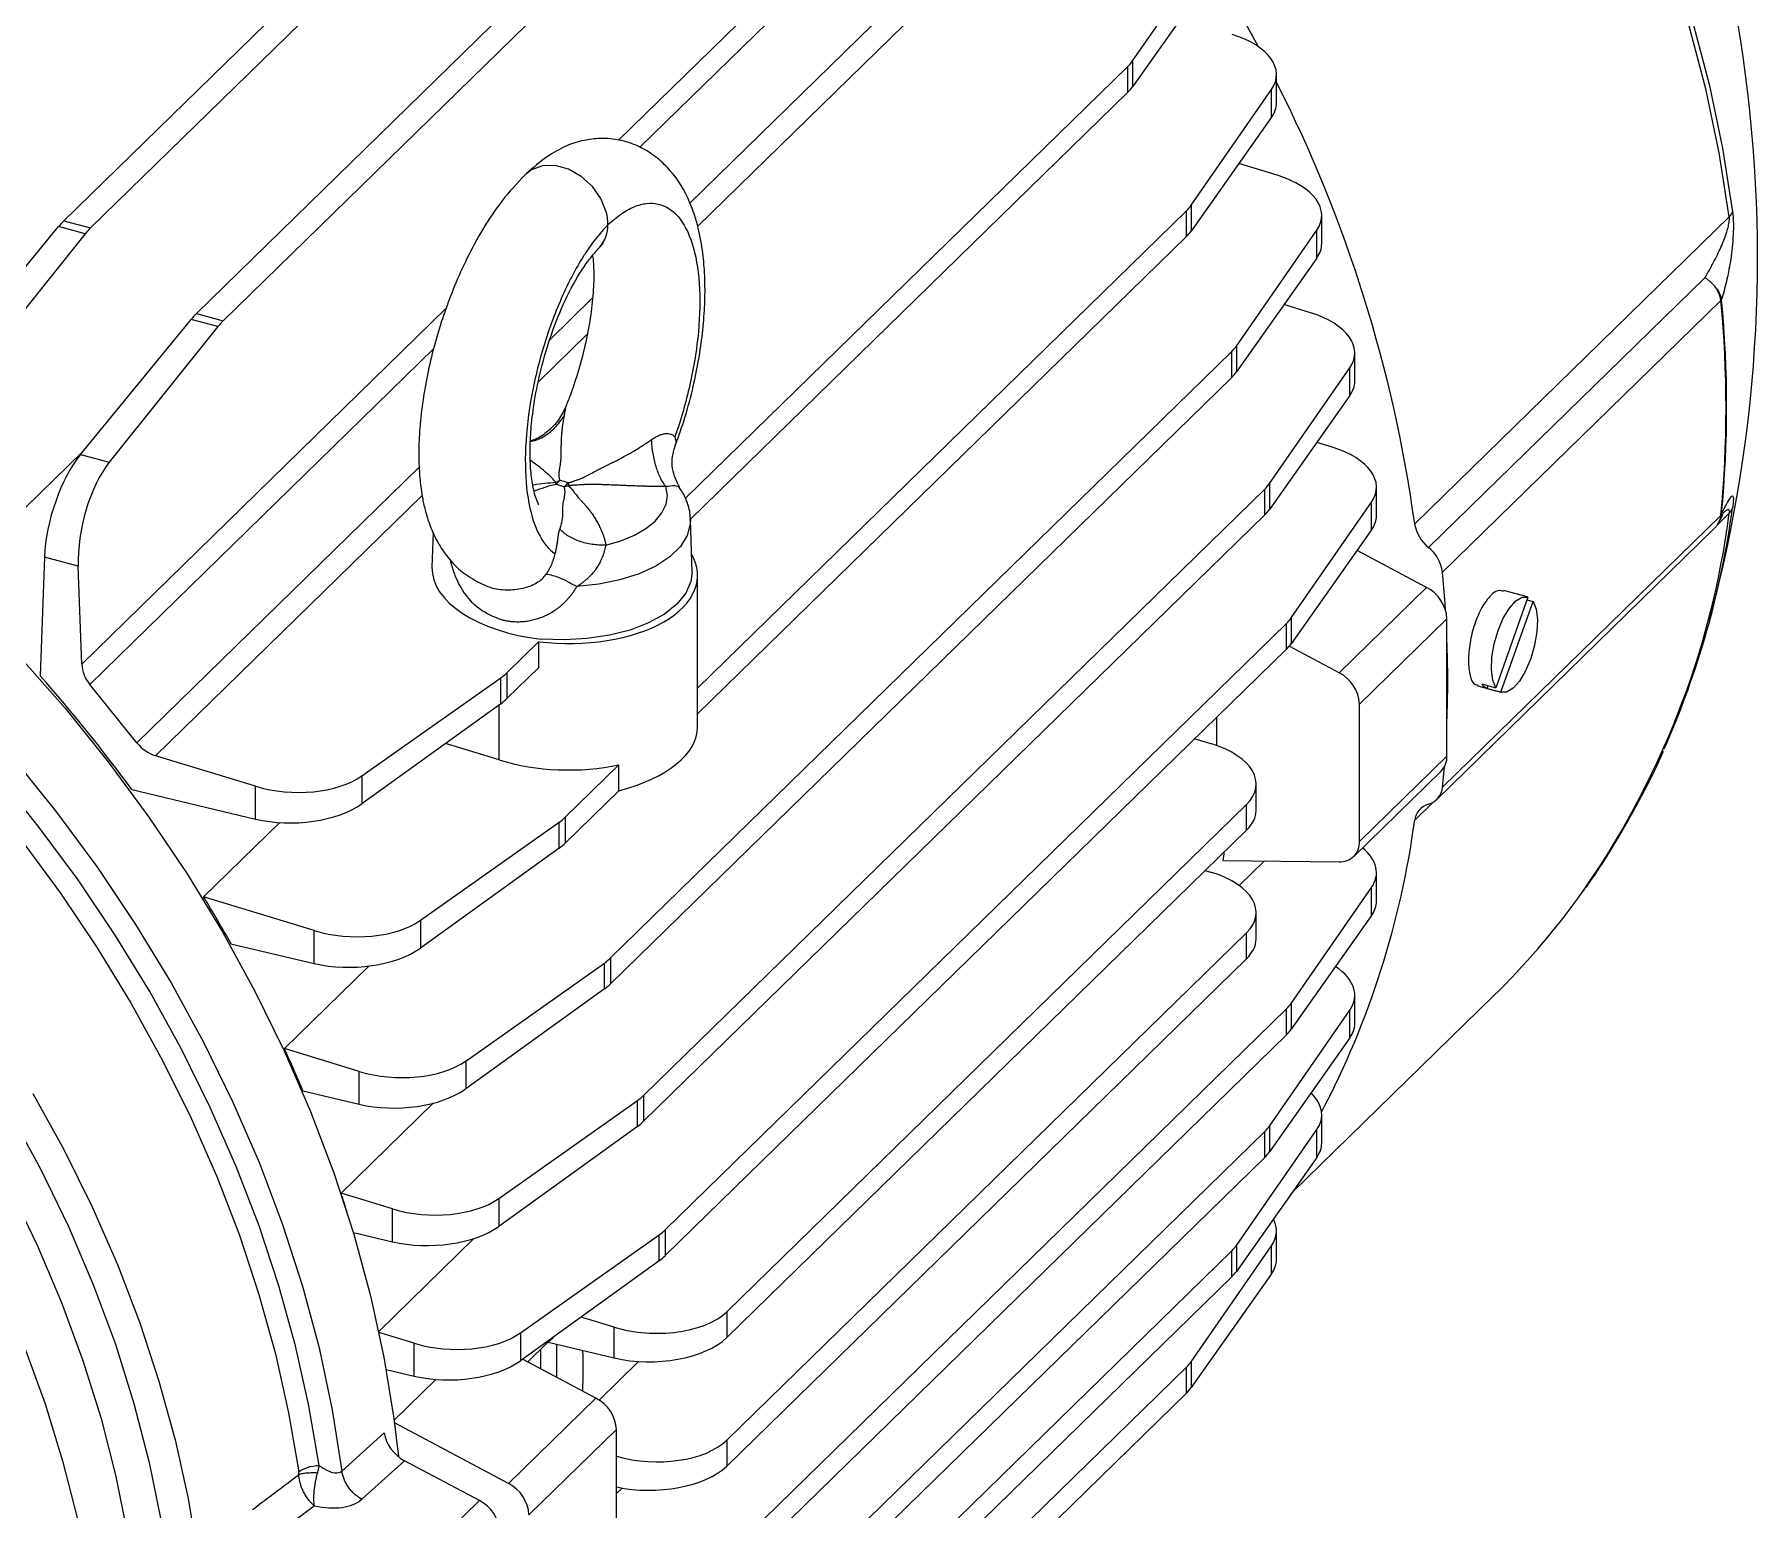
# Model space of a CAD drawing. Header units: millimetres. Extents: x 15 to 1184, y 5 to 836.
# Drawn here: x 862.7 to 945.4, y 198.3 to 269.1 of the extents above; entities that cross this region are included whole.
import ezdxf

# ---------------------------------------------------------------- set-up
doc = ezdxf.new("R2010")
doc.units = ezdxf.units.MM

msp = doc.modelspace()

# ---------------------------------------------------------------- linework, layer by layer
at = {"color": 7, "linetype": 'Continuous', "lineweight": 25}
for p, q in [((864.068, 260.183), (893.908, 289.309)), ((865.349, 259.835), (895.189, 288.961)), ((870.435, 255.729), (900.276, 284.855)), ((871.716, 255.381), (901.557, 284.506)), ((890.717, 264.055), (909.029, 281.928)), ((909.416, 280.958), (891.743, 263.708)), ((894.14, 261.033), (911.678, 278.151)), ((912.57, 277.533), (894.513, 259.908)), ((915.411, 267.858), (919.273, 273.425)), ((919.273, 272.086), (915.411, 266.614)), ((893.918, 246.836), (915.186, 267.594)), ((915.186, 266.352), (915.186, 267.594)), ((915.411, 267.858), (915.411, 266.614)), ((922.32, 265.836), (922.32, 267.2)), ((894.157, 245.827), (915.186, 266.352)), ((918.221, 260.923), (922.084, 266.489)), ((922.084, 265.15), (922.084, 266.489)), ((922.084, 265.15), (918.221, 259.679)), ((922.36, 262.366), (920.516, 262.93)), ((918.221, 260.923), (918.221, 259.679)), ((864.068, 260.183), (865.349, 259.835)), ((894.51, 237.736), (917.996, 260.659)), ((917.996, 259.417), (917.996, 260.659)), ((924.494, 259.074), (924.494, 260.438)), ((928.96, 245.62), (944.075, 260.373)), ((858.493, 253.413), (863.807, 259.897)), ((865.09, 259.548), (859.875, 253.038)), ((865.09, 259.548), (863.807, 259.897)), ((894.51, 236.494), (917.996, 259.417)), ((920.395, 254.16), (924.257, 259.727)), ((924.257, 258.388), (924.257, 259.727)), ((924.257, 258.388), (920.395, 252.916)), ((929.627, 244.486), (942.908, 257.449)), ((864.926, 238.882), (882.423, 255.96)), ((887.414, 254.468), (889.467, 256.471)), ((923.95, 255.762), (922.678, 256.151)), ((943.669, 256.349), (930.299, 243.301)), ((864.861, 248.959), (870.174, 255.442)), ((871.458, 255.094), (866.243, 248.583)), ((871.458, 255.094), (870.174, 255.442)), ((870.435, 255.729), (871.716, 255.381)), ((889.203, 254.725), (886.867, 252.445)), ((920.395, 254.16), (920.395, 252.916)), ((881.835, 254.038), (865.314, 237.912)), ((890.328, 224.771), (920.169, 253.896)), ((920.169, 252.655), (920.169, 253.896)), ((926.083, 252.47), (926.083, 253.834)), ((890.328, 223.529), (920.169, 252.655)), ((921.984, 247.557), (925.846, 253.123)), ((925.846, 251.784), (925.846, 253.123)), ((925.846, 251.784), (921.984, 246.313)), ((924.992, 249.308), (924.257, 249.532)), ((858.575, 242.848), (864.96, 249.08)), ((864.861, 248.959), (866.243, 248.583)), ((867.576, 235.105), (881.139, 248.343)), ((921.984, 247.557), (921.984, 246.313)), ((881.275, 246.988), (868.468, 234.487)), ((891.918, 218.167), (921.759, 247.293)), ((921.759, 246.051), (921.759, 247.293)), ((927.125, 246.015), (927.125, 247.38)), ((891.918, 216.925), (921.759, 246.051)), ((923.026, 241.102), (926.888, 246.668)), ((926.888, 245.33), (926.888, 246.668)), ((930.299, 232.98), (943.669, 246.028)), ((944.075, 246.141), (943.517, 245.595)), ((881.801, 245.212), (881.75, 243.541)), ((894.242, 243.314), (894.165, 245.814)), ((926.888, 245.33), (923.026, 239.858)), ((930.026, 232.385), (943.353, 245.392)), ((929.529, 242.57), (926.192, 244.344)), ((863.132, 244.028), (862.924, 238.323)), ((864.758, 243.586), (863.132, 244.028)), ((864.926, 238.882), (864.758, 243.586)), ((894.51, 235.863), (894.51, 243.146)), ((925.328, 238.471), (929.529, 242.57)), ((934.403, 242.105), (932.855, 237.752)), ((933.103, 237.539), (934.651, 241.892)), ((934.376, 242.114), (933.231, 242.425)), ((934.356, 241.972), (934.651, 241.892)), ((923.026, 241.102), (923.026, 239.858)), ((930.512, 241.061), (926.312, 236.962)), ((930.512, 234.463), (930.512, 241.061)), ((892.96, 211.712), (922.801, 240.838)), ((922.801, 239.596), (922.801, 240.838)), ((885.345, 238.468), (886.876, 239.963)), ((886.876, 238.721), (886.876, 239.963)), ((892.96, 210.471), (922.801, 239.596)), ((925.328, 238.471), (922.937, 239.742)), ((885.345, 237.227), (886.876, 238.721)), ((885.345, 238.468), (885.345, 237.227)), ((867.576, 235.105), (865.314, 237.912)), ((878.384, 233.516), (885.051, 238.225)), ((885.051, 236.981), (885.051, 238.225)), ((931.985, 237.841), (933.13, 237.53)), ((932.192, 237.932), (932.855, 237.752)), ((932.44, 237.719), (932.487, 237.852)), ((932.44, 237.719), (933.103, 237.539)), ((885.051, 236.981), (878.384, 232.177)), ((884.977, 234.281), (884.977, 236.928)), ((926.312, 230.363), (926.312, 236.962)), ((919.457, 234.97), (919.457, 236.333)), ((918.398, 235.299), (919.21, 235.051)), ((873.274, 233.018), (868.468, 234.487)), ((884.977, 234.281), (882.398, 235.069)), ((926.312, 230.363), (930.512, 234.463)), ((878.384, 233.516), (878.384, 232.177)), ((888.155, 231.533), (890.731, 234.047)), ((890.731, 232.805), (890.731, 234.047)), ((926.033, 229.65), (930.233, 233.75)), ((930.299, 232.98), (930.386, 233.95)), ((867.33, 232.856), (873.274, 231.442)), ((873.274, 231.442), (873.274, 233.018)), ((888.155, 230.291), (890.731, 232.805)), ((921.343, 231.854), (921.343, 233.123)), ((895.912, 207.778), (920.88, 232.148)), ((920.88, 230.907), (920.88, 232.148)), ((929.839, 232.245), (928.96, 231.388)), ((870.779, 227.704), (874.435, 231.273)), ((881.195, 226.58), (887.861, 231.29)), ((887.861, 230.046), (887.861, 231.29)), ((888.155, 231.533), (888.155, 230.291)), ((895.912, 206.537), (920.88, 230.907)), ((887.861, 230.046), (881.195, 225.242)), ((919.747, 229.456), (925.328, 229.388)), ((920.532, 228.25), (921.743, 229.432)), ((918.901, 228.974), (919.21, 228.88)), ((927.125, 227.501), (927.125, 228.865)), ((876.085, 226.083), (870.779, 227.704)), ((923.026, 222.587), (926.888, 228.154)), ((926.888, 226.815), (926.888, 228.154)), ((921.343, 225.683), (921.343, 226.952)), ((876.085, 224.507), (876.085, 226.083)), ((881.195, 226.58), (881.195, 225.242)), ((926.888, 226.815), (923.026, 221.343)), ((872.094, 225.456), (876.085, 224.507)), ((895.912, 201.607), (920.88, 225.977)), ((920.88, 224.735), (920.88, 225.977)), ((874.659, 220.42), (878.718, 224.382)), ((883.368, 219.818), (890.034, 224.528)), ((890.034, 223.284), (890.034, 224.528)), ((890.328, 224.771), (890.328, 223.529)), ((895.912, 200.365), (920.88, 224.735)), ((890.034, 223.284), (883.368, 218.479)), ((923.054, 213.483), (932.75, 222.947)), ((926.083, 221.612), (926.083, 222.976)), ((892.96, 193.198), (922.801, 222.323)), ((921.984, 216.699), (925.846, 222.265)), ((922.801, 221.081), (922.801, 222.323)), ((923.026, 222.587), (923.026, 221.343)), ((925.846, 220.926), (925.846, 222.265)), ((892.96, 191.956), (922.801, 221.081)), ((878.258, 219.32), (874.659, 220.42)), ((925.846, 220.926), (921.984, 215.455)), ((883.368, 219.818), (883.368, 218.479)), ((878.258, 217.744), (878.258, 219.32)), ((875.55, 218.389), (878.258, 217.744)), ((877.383, 213.47), (881.813, 217.794)), ((884.958, 213.215), (891.624, 217.924)), ((891.624, 216.68), (891.624, 217.924)), ((891.918, 218.167), (891.918, 216.925)), ((924.494, 215.873), (924.494, 217.237)), ((891.624, 216.68), (884.958, 211.876)), ((891.918, 187.309), (921.759, 216.435)), ((920.395, 210.959), (924.257, 216.526)), ((921.759, 215.193), (921.759, 216.435)), ((921.984, 216.699), (921.984, 215.455)), ((924.257, 215.187), (924.257, 216.526)), ((891.918, 186.067), (921.759, 215.193)), ((924.257, 215.187), (920.395, 209.715)), ((879.847, 212.717), (877.383, 213.47)), ((884.958, 213.215), (884.958, 211.876)), ((879.847, 211.141), (879.847, 212.717)), ((877.972, 211.587), (879.847, 211.141)), ((879.19, 206.835), (883.758, 211.294)), ((886, 206.76), (892.666, 211.469)), ((892.666, 210.225), (892.666, 211.469)), ((892.96, 211.712), (892.96, 210.471)), ((922.32, 210.292), (922.32, 211.656)), ((890.328, 181.57), (920.169, 210.695)), ((918.221, 205.378), (922.084, 210.945)), ((920.169, 209.453), (920.169, 210.695)), ((920.395, 210.959), (920.395, 209.715)), ((922.084, 209.606), (922.084, 210.945)), ((892.666, 210.225), (886, 205.421)), ((890.328, 180.328), (920.169, 209.453)), ((922.084, 209.606), (918.221, 204.134)), ((895.912, 207.778), (895.912, 206.537)), ((890.508, 207.038), (888.917, 207.524)), ((890.508, 205.556), (890.508, 207.038)), ((880.889, 206.262), (879.202, 206.778)), ((880.889, 204.686), (880.889, 206.262)), ((886, 206.76), (886, 205.421)), ((886.352, 205.365), (887.253, 206.244)), ((887.387, 206.421), (887.249, 206.247)), ((887.328, 206.313), (890.508, 205.556)), ((887.733, 206.217), (887.733, 204.631)), ((889.626, 203.624), (886.104, 205.496)), ((886.983, 205.029), (886.983, 205.981)), ((889.775, 203.536), (891.671, 205.387)), ((918.221, 205.378), (918.221, 204.134)), ((879.548, 205.005), (880.889, 204.686)), ((881.928, 204.525), (879.929, 202.573)), ((888.155, 175.989), (917.996, 205.114)), ((917.996, 203.872), (917.996, 205.114)), ((888.155, 174.747), (917.996, 203.872)), ((885.426, 199.525), (889.626, 203.624)), ((885.426, 199.525), (879.947, 202.437)), ((890.609, 202.115), (886.409, 198.016)), ((890.609, 195.517), (890.609, 202.115)), ((877.424, 200.124), (879.46, 201.961)), ((895.912, 201.607), (895.912, 200.365)), ((880.433, 200.622), (878.377, 198.768)), ((884.027, 198.711), (880.433, 200.622)), ((879.36, 194.156), (884.027, 198.711)), ((890.609, 199.045), (890.88, 199.308)), ((876.103, 198.455), (874.103, 196.95))]:
    msp.add_line(p, q, dxfattribs=at)
at = {"color": 7, "linetype": 'Continuous', "lineweight": 25, "flags": 128}
for points in [[(919.362, 272.227), (920.645, 270.013), (921.441, 268.547)], [(944.075, 260.373), (943.592, 263.435), (942.945, 266.511), (942.136, 269.593)], [(942.297, 269.818), (943.105, 266.741), (943.751, 263.669), (944.233, 260.612)], [(890.125, 260.608), (889.869, 261.244), (889.457, 261.828), (888.923, 262.312), (888.312, 262.655), (887.673, 262.829), (887.062, 262.818), (886.528, 262.625), (886.205, 262.369)], [(832.813, 255.484), (835.724, 254.239), (838.604, 252.842), (841.443, 251.299), (844.232, 249.614), (846.962, 247.793), (849.625, 245.842), (852.211, 243.766), (854.712, 241.574), (857.121, 239.271), (859.429, 236.866), (861.629, 234.365), (863.714, 231.778), (865.677, 229.112), (867.512, 226.376), (869.212, 223.58), (870.773, 220.731), (872.189, 217.84), (873.456, 214.915), (874.569, 211.967), (875.526, 209.003), (876.322, 206.036), (876.955, 203.073), (877.424, 200.124)], [(876.327, 200.398), (875.839, 203.263), (875.196, 206.141), (874.397, 209.022), (873.447, 211.896), (872.347, 214.756), (871.101, 217.592), (869.714, 220.395), (868.189, 223.156), (866.531, 225.868), (864.745, 228.521), (862.838, 231.107), (860.814, 233.618), (858.681, 236.047), (856.444, 238.385), (854.111, 240.626), (851.689, 242.762), (849.186, 244.787), (846.61, 246.695), (843.968, 248.479), (841.268, 250.134), (838.52, 251.654), (835.731, 253.036), (832.911, 254.275)], [(832.428, 253.343), (835.215, 252.119), (837.972, 250.753), (840.689, 249.25), (843.357, 247.614), (845.969, 245.85), (848.516, 243.964), (850.99, 241.963), (853.384, 239.851), (855.69, 237.636), (857.901, 235.324), (860.01, 232.924), (862.011, 230.441), (863.896, 227.885), (865.661, 225.262), (867.3, 222.582), (868.808, 219.852), (870.179, 217.081), (871.411, 214.278), (872.498, 211.451), (873.437, 208.609), (874.227, 205.762), (874.863, 202.917), (875.345, 200.085)], [(890.109, 244.601), (890.83, 244.81), (891.475, 245.077), (892.028, 245.395), (892.472, 245.754), (892.797, 246.146), (892.994, 246.56), (893.058, 246.985), (892.986, 247.409)], [(894.165, 245.814), (894.16, 245.622), (894.016, 245.067), (893.685, 244.533), (893.177, 244.038), (892.509, 243.596), (891.7, 243.222), (890.776, 242.926), (889.766, 242.718), (888.701, 242.605)], [(894.242, 243.314), (894.19, 242.847), (893.949, 242.289), (893.52, 241.762), (892.917, 241.282), (892.159, 240.864), (891.269, 240.523), (890.277, 240.268), (889.212, 240.107), (888.109, 240.045), (887.002, 240.086)], [(930.44, 241.498), (930.408, 241.983), (930.299, 243.301)], [(932.855, 237.752), (932.71, 238.116), (932.647, 238.616), (932.672, 239.212), (932.782, 239.855), (932.969, 240.497), (933.219, 241.084), (933.511, 241.572), (933.822, 241.921), (934.127, 242.103), (934.403, 242.105)], [(934.651, 241.892), (934.796, 241.528), (934.859, 241.028), (934.835, 240.432), (934.724, 239.789), (934.537, 239.147), (934.287, 238.56), (933.996, 238.072), (933.685, 237.723), (933.379, 237.54), (933.103, 237.539)], [(861.928, 239.256), (864.12, 236.764), (866.197, 234.186), (868.154, 231.531), (869.983, 228.806), (871.68, 226.02), (873.239, 223.183), (874.654, 220.303), (875.921, 217.39), (877.037, 214.453), (877.997, 211.501), (878.799, 208.544), (879.44, 205.591), (879.918, 202.652), (880.134, 200.819)], [(919.796, 229.848), (919.787, 229.773), (919.747, 229.456)], [(862.574, 218.265), (864.065, 215.563), (865.42, 212.82), (866.635, 210.046), (867.708, 207.248), (868.634, 204.436), (869.411, 201.618), (870.035, 198.803), (870.506, 196), (870.822, 193.218)], [(861.476, 217.344), (862.959, 214.613), (864.301, 211.842), (865.496, 209.038), (866.541, 206.213), (867.432, 203.375), (868.166, 200.534), (868.741, 197.7), (869.154, 194.881), (869.405, 192.088)], [(861.466, 213.695), (862.782, 210.972), (863.954, 208.218), (864.978, 205.442), (865.85, 202.654), (866.568, 199.864), (867.128, 197.08), (867.53, 194.312), (867.772, 191.569), (867.852, 188.861)], [(862.179, 206.068), (863.165, 203.346), (864.005, 200.614), (864.696, 197.879), (865.235, 195.152), (865.622, 192.44), (865.854, 189.753), (865.932, 187.1), (865.854, 184.489), (865.622, 181.928), (865.235, 179.427), (864.696, 176.993), (864.005, 174.634), (863.165, 172.357), (862.179, 170.171)]]:
    msp.add_lwpolyline(points, dxfattribs=at)
at = {"color": 7, "linetype": 'Continuous', "lineweight": 25}
for centre, radius, start, end in [((878.182, 258.419), 67.25, 344.99908, 80.92597), ((862.409, 236.44), 67.181, 7.85381, 26.90084), ((888.595, 259.962), 1.608, 318.87438, 1.19246), ((887.896, 260.011), 2.307, 359.59118, 14.97915), ((943.676, 260.809), 0.591, 312.44698, 340.44318), ((943.243, 256.594), 0.501, 328.61282, 336.33764), ((890.124, 251.189), 53.793, 354.51255, 5.48745), ((890.179, 251.251), 53.769, 354.51255, 5.48745), ((886.443, 248.996), 1.942, 310.21998, 318.39009), ((886.701, 250.399), 2.945, 289.76157, 293.92354), ((831.624, 247.303), 56.073, 0.21483, 0.33098), ((886.742, 243.223), 4.396, 72.14502, 77.44564), ((887.131, 244.12), 3.667, 71.61807, 77.97327), ((886.626, 249.105), 2.242, 310.76711, 317.84296), ((935.807, 247.726), 47.52, 180.15104, 180.31223), ((887.401, 250.063), 2.744, 284.53528, 288.86515), ((903.518, 251.396), 40.896, 324.57386, 352.61665), ((901.748, 252.188), 42.877, 336.10624, 352.23949), ((943.222, 246.302), 0.517, 330.20354, 338.13842), ((943.684, 246.557), 0.571, 313.12587, 343.78598), ((930.751, 245.91), 1.815, 189.17593, 231.70532), ((942.24, 246.384), 1.5, 328.20649, 331.80344), ((928.516, 243.072), 1.798, 7.31234, 51.84364), ((928.706, 240.96), 1.808, 3.21364, 62.95726), ((876.756, 238.082), 53.792, 357.91601, 2.08399), ((866.596, 238.988), 1.674, 183.61471, 219.97613), ((924.506, 236.86), 1.808, 3.21364, 62.95726), ((806.234, 188.133), 75.716, 36.20528, 41.52009), ((932.625, 238.184), 0.501, 210.25136, 248.31521), ((869.042, 236.268), 1.871, 218.41343, 252.12768), ((929.549, 234.428), 0.963, 315.22198, 2.04378), ((929.392, 233.039), 0.91, 284.97527, 356.26704), ((929.858, 231.286), 0.904, 104.83316, 173.54848), ((887.079, 237.022), 42.258, 332.27718, 352.33738), ((925.377, 230.323), 0.936, 267.02288, 2.47599), ((809.471, 190.313), 71.811, 29.30045, 31.37903), ((907.11, 249.204), 36.7, 314.31732, 324.11118), ((813.696, 192.455), 67.071, 22.74658, 24.64209), ((818.4, 194.221), 62.044, 17.12256, 18.07446), ((888.804, 202.014), 1.808, 3.21364, 62.95726), ((884.604, 197.914), 1.808, 3.21364, 62.95726), ((883.205, 197.101), 1.808, 3.21364, 62.95726)]:
    msp.add_arc(centre, radius, start, end, dxfattribs=at)
for centre, major_axis, ratio, start_param, end_param in [((918.32, 267.306), (3.999, -0.147), 0.528494, 5.956679, 7.387849), ((911.648, 268.675), (3.999, -0.147), 0.528494, 5.817053, 5.956679), ((911.648, 267.194), (3.999, 0.141), 0.5006, 5.779947, 5.919573), ((918.32, 265.73), (3.999, 0.141), 0.5006, 5.919573, 6.265497), ((920.494, 260.544), (3.999, -0.147), 0.528494, 5.956679, 7.387849), ((914.458, 261.74), (3.999, -0.147), 0.528494, 5.817053, 5.956679), ((863.944, 256.788), (1.169, 3.827), 0.381737, 0.608587, 0.748213), ((865.472, 256.373), (0.925, 3.893), 0.417667, 0.583361, 0.722987), ((914.458, 260.259), (3.999, 0.141), 0.5006, 5.779947, 5.919573), ((920.494, 258.968), (3.999, 0.141), 0.5006, 5.919573, 6.265497), ((943.536, 256.203), (0.051, 0.284), 0.447203, 5.266269, 5.332692), ((870.312, 252.334), (1.169, 3.827), 0.381737, 0.608587, 0.748213), ((871.84, 251.919), (0.925, 3.893), 0.417667, 0.583361, 0.722987), ((922.083, 253.94), (3.999, -0.147), 0.528494, 5.956679, 7.387849), ((916.631, 254.977), (3.999, -0.147), 0.528494, 5.817053, 5.956679), ((916.631, 253.496), (3.999, 0.141), 0.5006, 5.779947, 5.919573), ((922.083, 252.364), (3.999, 0.141), 0.5006, 5.919573, 6.265497), ((923.125, 247.486), (3.999, -0.147), 0.528494, 5.956679, 7.387849), ((864.999, 245.85), (1.169, 3.827), 0.381737, 0.748213, 2.179383), ((866.625, 245.408), (0.925, 3.893), 0.417667, 0.722987, 2.154157), ((918.221, 248.374), (3.999, -0.147), 0.528494, 5.817053, 5.956679), ((918.221, 246.893), (3.999, 0.141), 0.5006, 5.779947, 5.919573), ((923.125, 245.91), (3.999, 0.141), 0.5006, 5.919573, 6.265497), ((943.536, 245.915), (0.098, 0.271), 0.352718, 5.267505, 5.333929), ((887.997, 243.322), (6.247, -0.23), 0.528493, 3.144862, 4.571771), ((888.01, 243.318), (6.499, -0.239), 0.528494, 4.556399, 6.604997), ((919.263, 241.919), (3.999, -0.147), 0.528494, 5.817053, 5.956679), ((919.263, 240.438), (3.999, 0.141), 0.5006, 5.779947, 5.919573), ((881.807, 239.55), (3.999, -0.147), 0.528494, 5.677426, 5.817053), ((881.807, 238.068), (3.999, 0.141), 0.5006, 5.640321, 5.779947), ((888.01, 235.691), (6.499, 0.23), 0.5006, 5.126588, 6.265497), ((888.01, 237.242), (6.499, -0.239), 0.528494, 4.246256, 5.163694), ((917.343, 233.229), (3.999, -0.147), 0.528494, 5.817053, 7.387849), ((875.141, 234.84), (3.999, -0.147), 0.528494, 4.246256, 5.677426), ((875.141, 233.264), (3.999, 0.141), 0.5006, 4.209151, 5.640321), ((917.343, 231.748), (3.999, 0.141), 0.5006, 5.779947, 6.265497), ((884.618, 232.614), (3.999, -0.147), 0.528494, 5.677426, 5.817053), ((884.618, 231.133), (3.999, 0.141), 0.5006, 5.640321, 5.779947), ((923.125, 228.971), (3.999, -0.147), 0.528494, 5.956679, 6.891775), ((917.343, 227.058), (3.999, -0.147), 0.528494, 5.817053, 7.387849), ((923.125, 227.395), (3.999, 0.141), 0.5006, 5.919573, 6.265497), ((877.951, 227.905), (3.999, -0.147), 0.528494, 4.246256, 5.677426), ((877.951, 226.329), (3.999, 0.141), 0.5006, 4.209151, 5.640321), ((917.343, 225.577), (3.999, 0.141), 0.5006, 5.779947, 6.265497), ((886.791, 225.852), (3.999, -0.147), 0.528494, 5.677426, 5.817053), ((922.083, 223.082), (3.999, -0.147), 0.528494, 5.956679, 6.998327), ((886.791, 224.371), (3.999, 0.141), 0.5006, 5.640321, 5.779947), ((919.263, 223.404), (3.999, -0.147), 0.528494, 5.817053, 5.956679), ((919.263, 221.923), (3.999, 0.141), 0.5006, 5.779947, 5.919573), ((922.083, 221.506), (3.999, 0.141), 0.5006, 5.919573, 6.265497), ((880.124, 221.142), (3.999, -0.147), 0.528494, 4.246256, 5.677426), ((880.124, 219.566), (3.999, 0.141), 0.5006, 4.209151, 5.640321), ((888.38, 219.248), (3.999, -0.147), 0.528494, 5.677426, 5.817053), ((920.494, 217.343), (3.999, -0.147), 0.528494, 5.956679, 6.813726), ((888.38, 217.767), (3.999, 0.141), 0.5006, 5.640321, 5.779947), ((918.221, 217.516), (3.999, -0.147), 0.528494, 5.817053, 5.956679), ((918.221, 216.035), (3.999, 0.141), 0.5006, 5.779947, 5.919573), ((920.494, 215.767), (3.999, 0.141), 0.5006, 5.919573, 6.265497), ((881.714, 214.539), (3.999, -0.147), 0.528494, 4.246256, 5.677426), ((918.32, 211.762), (3.999, -0.147), 0.528494, 5.956679, 6.576584), ((881.714, 212.963), (3.999, 0.141), 0.5006, 4.209151, 5.640321), ((889.422, 212.794), (3.999, -0.147), 0.528494, 5.677426, 5.817053), ((889.422, 211.312), (3.999, 0.141), 0.5006, 5.640321, 5.779947), ((916.631, 211.776), (3.999, -0.147), 0.528494, 5.817053, 5.956679), ((918.32, 210.186), (3.999, 0.141), 0.5006, 5.919573, 6.265497), ((916.631, 210.295), (3.999, 0.141), 0.5006, 5.779947, 5.919573), ((892.375, 208.86), (3.999, -0.147), 0.528494, 4.246256, 5.817053), ((882.756, 208.084), (3.999, -0.147), 0.528494, 4.246256, 5.677426), ((892.375, 207.379), (3.999, 0.141), 0.5006, 4.209151, 5.779947), ((882.756, 206.508), (3.999, 0.141), 0.5006, 4.209151, 5.640321), ((754.415, 137.619), (132.88, 74.438), 0.288468, 6.102591, 6.141868), ((914.458, 206.195), (3.999, -0.147), 0.528494, 5.817053, 5.956679), ((914.458, 204.714), (3.999, 0.141), 0.5006, 5.779947, 5.919573), ((880.776, 201.77), (-1.049, 1.073), 0.757881, 0.789967, 1.968758), ((892.375, 202.688), (3.999, -0.147), 0.528494, 4.274792, 5.817053), ((892.375, 201.207), (3.999, 0.141), 0.5006, 4.237686, 5.779947), ((876.093, 200.028), (2.545, -0.874), 0.562057, 4.906983, 5.981665)]:
    msp.add_ellipse(centre, major_axis=major_axis, ratio=ratio, start_param=start_param, end_param=end_param, dxfattribs=at)
for points, knots in [([(893.422, 249.348), (893.568, 249.745), (893.887, 250.614), (894.258, 251.992), (894.546, 253.352), (894.741, 254.645), (894.845, 255.806), (894.873, 256.782), (894.854, 257.688), (894.771, 258.696), (894.552, 259.898), (894.105, 261.262), (893.448, 262.37), (892.606, 263.198), (891.953, 263.632), (891.29, 263.923), (890.577, 264.109), (889.833, 264.157), (889.009, 264.056), (888.15, 263.786), (887.214, 263.25), (886.611, 262.729), (886.295, 262.456)], [0, 0, 0, 0, 0.050541, 0.110723, 0.16452, 0.211857, 0.264789, 0.305972, 0.33527, 0.382938, 0.440007, 0.505066, 0.596534, 0.639115, 0.683442, 0.714378, 0.747588, 0.792326, 0.834446, 0.883467, 0.938846, 1, 1, 1, 1]), ([(886.206, 262.369), (885.834, 261.975), (885.13, 261.227), (884.203, 259.832), (883.448, 258.446), (882.842, 257.104), (882.347, 255.795), (881.931, 254.476), (881.589, 253.119), (881.33, 251.745), (881.167, 250.414), (881.106, 249.206), (881.129, 248.179), (881.204, 247.406), (881.304, 246.779), (881.447, 246.14), (881.678, 245.435), (882.029, 244.691), (882.521, 243.962), (883.174, 243.274), (883.739, 242.956), (884.015, 242.8)], [0, 0, 0, 0, 0.085486, 0.162038, 0.23014, 0.290163, 0.344934, 0.400202, 0.456305, 0.51335, 0.571408, 0.626008, 0.674124, 0.715756, 0.740316, 0.771223, 0.812624, 0.851143, 0.896597, 0.949466, 1, 1, 1, 1]), ([(890.203, 259.995), (890.415, 260.172), (890.627, 260.349), (890.941, 260.574), (891.045, 260.642), (891.252, 260.76), (891.355, 260.809), (891.66, 260.934), (891.859, 260.985), (892.246, 261.03), (892.433, 261.023), (892.969, 260.908), (893.293, 260.704), (893.848, 260.061), (894.079, 259.619), (894.423, 258.533), (894.536, 257.888), (894.636, 256.453), (894.622, 255.663), (894.47, 254.013), (894.331, 253.153), (893.946, 251.443), (893.7, 250.594), (893.411, 249.787)], [0, 0, 0, 0, 0.0625, 0.0625, 0.09375, 0.09375, 0.125, 0.125, 0.1875, 0.1875, 0.25, 0.25, 0.375, 0.375, 0.5, 0.5, 0.625, 0.625, 0.75, 0.75, 0.875, 0.875, 1, 1, 1, 1]), ([(890.203, 259.995), (890.005, 259.772), (889.808, 259.549), (889.514, 259.181), (889.417, 259.053), (889.223, 258.779), (889.128, 258.635), (888.843, 258.185), (888.658, 257.86), (888.3, 257.179), (888.127, 256.821), (887.632, 255.699), (887.335, 254.889), (886.836, 253.216), (886.634, 252.353), (886.346, 250.65), (886.261, 249.811), (886.217, 248.236), (886.259, 247.501), (886.468, 246.203), (886.634, 245.64), (887.076, 244.737), (887.35, 244.397), (887.666, 244.18)], [0, 0, 0, 0, 0.0625, 0.0625, 0.09375, 0.09375, 0.125, 0.125, 0.1875, 0.1875, 0.25, 0.25, 0.375, 0.375, 0.5, 0.5, 0.625, 0.625, 0.75, 0.75, 0.875, 0.875, 1, 1, 1, 1]), ([(942.908, 257.449), (942.956, 257.53), (943.048, 257.689), (943.18, 257.923), (943.332, 258.204), (943.497, 258.529), (943.668, 258.895), (943.81, 259.232), (943.925, 259.543), (944, 259.791), (944.044, 259.979), (944.067, 260.107), (944.08, 260.217), (944.081, 260.298), (944.079, 260.342), (944.076, 260.363), (944.075, 260.373)], [0, 0, 0, 0, 0.102349, 0.197609, 0.285794, 0.437997, 0.571574, 0.688087, 0.785894, 0.871569, 0.906351, 0.935837, 0.967884, 0.983931, 0.991966, 1, 1, 1, 1]), ([(944.233, 260.612), (944.246, 260.513), (944.255, 260.408), (944.268, 260.19), (944.271, 260.08), (944.274, 259.749), (944.266, 259.54), (944.239, 259.134), (944.221, 258.942), (944.178, 258.571), (944.153, 258.394), (944.071, 257.882), (944.007, 257.564), (943.864, 256.957), (943.786, 256.67), (943.702, 256.393)], [0, 0, 0, 0, 0.0625, 0.0625, 0.125, 0.125, 0.25, 0.25, 0.375, 0.375, 0.5, 0.5, 0.75, 0.75, 1, 1, 1, 1]), ([(889.666, 258.766), (889.783, 258.88), (889.976, 259.068), (889.979, 259.123), (889.981, 259.145)], [0, 0, 0, 0, 0.602389, 1, 1, 1, 1]), ([(886.84, 246.555), (886.849, 246.549), (886.905, 246.514), (886.753, 246.776), (886.637, 247.227), (886.537, 247.755), (886.47, 248.428), (886.456, 249.335), (886.511, 250.349), (886.673, 251.613), (886.986, 253.121), (887.481, 254.782), (888.152, 256.434), (888.815, 257.655), (889.381, 258.434), (889.662, 258.745), (889.805, 258.902)], [0, 0, 0, 0, 0.017529, 0.102984, 0.150309, 0.194053, 0.266202, 0.320731, 0.383391, 0.45933, 0.548489, 0.648816, 0.758021, 0.875416, 0.936861, 1, 1, 1, 1]), ([(889.469, 258.516), (889.493, 258.25), (889.541, 257.707), (889.497, 256.594), (889.344, 255.344), (889.077, 254.012), (888.744, 252.819), (888.435, 251.901), (888.254, 251.447), (888.18, 251.264)], [0, 0, 0, 0, 0.156821, 0.3209, 0.482353, 0.650882, 0.819228, 0.927057, 1, 1, 1, 1]), ([(942.908, 257.449), (942.932, 257.432), (942.98, 257.401), (943.046, 257.351), (943.107, 257.302), (943.163, 257.254), (943.213, 257.206), (943.258, 257.161), (943.298, 257.117), (943.334, 257.076), (943.356, 257.049), (943.367, 257.036)], [0, 0, 0, 0, 0.139056, 0.271279, 0.396595, 0.514938, 0.626244, 0.730456, 0.827518, 0.917381, 1, 1, 1, 1]), ([(943.669, 256.349), (943.665, 256.373), (943.658, 256.42), (943.642, 256.489), (943.623, 256.558), (943.6, 256.625), (943.574, 256.69), (943.546, 256.753), (943.514, 256.814), (943.48, 256.873), (943.444, 256.929), (943.407, 256.984), (943.38, 257.019), (943.367, 257.036)], [0, 0, 0, 0, 0.100255, 0.198627, 0.295119, 0.389737, 0.482483, 0.573365, 0.662387, 0.749556, 0.834876, 0.918355, 1, 1, 1, 1]), ([(943.367, 257.036), (943.391, 257.01), (943.414, 256.984), (943.436, 256.957), (943.508, 256.87), (943.567, 256.778), (943.612, 256.683), (943.657, 256.587), (943.687, 256.49), (943.702, 256.393)], [0, 0, 0, 0, 0.0766882, 0.0766882, 0.0766882, 0.3266882, 0.3266882, 0.3266882, 0.5766882, 0.5766882, 0.5766882, 0.5766882]), ([(888.184, 251.263), (888.076, 251.04), (887.859, 250.594), (887.336, 250.063), (886.865, 249.723), (886.555, 249.628), (886.482, 249.606)], [0, 0, 0, 0, 0.302018, 0.603968, 0.905832, 1, 1, 1, 1]), ([(888.185, 251.263), (888.184, 251.261), (888.167, 251.237), (888.144, 251.089), (888.11, 250.905), (888.093, 250.814)], [0, 0, 0, 0, 0.026182, 0.51272, 1, 1, 1, 1]), ([(888.093, 250.814), (887.944, 250.608), (887.648, 250.196), (887.09, 249.734), (886.661, 249.609), (886.479, 249.556)], [0, 0, 0, 0, 0.365916, 0.731831, 1, 1, 1, 1]), ([(888.093, 250.814), (888.084, 250.769), (888.067, 250.677), (888.044, 250.537), (888.021, 250.374), (887.997, 250.186), (887.97, 249.909), (887.952, 249.626), (887.947, 249.36), (887.947, 249.097), (887.944, 248.874), (887.931, 248.68), (887.922, 248.588), (887.909, 248.493), (887.889, 248.386), (887.868, 248.27), (887.854, 248.153), (887.845, 248.048), (887.843, 247.955), (887.847, 247.877), (887.857, 247.811), (887.871, 247.756), (887.888, 247.722), (887.895, 247.707)], [0, 0, 0, 0, 0.03985, 0.081532, 0.12503, 0.18498, 0.249839, 0.37459, 0.443895, 0.499483, 0.624365, 0.656272, 0.686785, 0.714529, 0.749321, 0.792788, 0.834395, 0.874181, 0.907842, 0.936638, 0.961108, 0.98219, 1, 1, 1, 1]), ([(888.288, 247.6), (888.304, 247.603), (888.338, 247.61), (888.391, 247.622), (888.448, 247.637), (888.509, 247.655), (888.593, 247.682), (888.702, 247.72), (888.873, 247.786), (889.086, 247.877), (889.292, 247.982), (889.454, 248.072), (889.574, 248.138), (889.694, 248.2), (889.944, 248.329), (890.235, 248.473), (890.579, 248.644), (890.922, 248.819), (891.268, 249.013), (891.594, 249.208), (891.837, 249.361), (892.071, 249.514), (892.225, 249.619), (892.3, 249.67)], [0, 0, 0, 0, 0.0102427, 0.0215971, 0.0340962, 0.0477647, 0.0626216, 0.0916609, 0.1252886, 0.1858904, 0.2503532, 0.2852259, 0.3128875, 0.3434383, 0.3753406, 0.499419, 0.5556717, 0.6253901, 0.7502241, 0.8150469, 0.8751486, 0.9395577, 1, 1, 1, 1]), ([(892.3, 249.67), (892.328, 249.689), (892.382, 249.725), (892.463, 249.774), (892.543, 249.818), (892.651, 249.871), (892.787, 249.925), (892.95, 249.963), (893.101, 249.968), (893.218, 249.943), (893.304, 249.9), (893.366, 249.851), (893.396, 249.809), (893.411, 249.787)], [0, 0, 0, 0, 0.066125, 0.129787, 0.191049, 0.249981, 0.37931, 0.500225, 0.625246, 0.749199, 0.828262, 0.912004, 1, 1, 1, 1]), ([(892.986, 247.409), (892.891, 247.53), (892.802, 247.674), (892.723, 247.836), (892.643, 247.999), (892.573, 248.18), (892.514, 248.375), (892.455, 248.57), (892.407, 248.78), (892.371, 248.997), (892.335, 249.215), (892.311, 249.441), (892.3, 249.67)], [0, 0, 0, 0, 0.25, 0.25, 0.25, 0.5, 0.5, 0.5, 0.75, 0.75, 0.75, 1, 1, 1, 1]), ([(893.649, 247.363), (893.504, 247.654), (893.281, 248.104), (893.276, 248.864), (893.395, 249.238), (893.457, 249.429)], [0, 0, 0, 0, 0.4735734, 0.7310104, 1, 1, 1, 1]), ([(893.411, 249.787), (893.449, 249.696), (893.504, 249.559), (893.438, 249.403), (893.415, 249.351)], [0, 0, 0, 0, 0.6641776, 1, 1, 1, 1]), ([(887.697, 247.627), (887.568, 247.762), (887.31, 248.032), (886.896, 248.371), (886.566, 248.595), (886.477, 248.691), (886.474, 248.695)], [0, 0, 0, 0, 0.328797, 0.657927, 0.987057, 1, 1, 1, 1]), ([(886.591, 247.496), (886.607, 247.498), (886.976, 247.551), (887.344, 247.59), (887.697, 247.627)], [0, 0, 0, 0, 0.041081, 1, 1, 1, 1]), ([(887.697, 247.514), (887.52, 247.468), (887.143, 247.369), (886.823, 247.252), (886.653, 247.189)], [0, 0, 0, 0, 0.4701256, 1, 1, 1, 1]), ([(892.986, 247.409), (892.969, 247.409), (892.951, 247.409), (892.934, 247.409), (892.917, 247.409), (892.9, 247.41), (892.882, 247.41), (892.865, 247.41), (892.847, 247.41), (892.83, 247.41), (892.812, 247.41), (892.795, 247.41), (892.777, 247.41), (892.759, 247.41), (892.742, 247.411), (892.724, 247.411), (892.706, 247.411), (892.688, 247.411), (892.67, 247.411), (892.652, 247.412), (892.634, 247.412), (892.616, 247.412), (892.598, 247.412), (892.58, 247.413), (892.562, 247.413), (892.543, 247.413), (892.525, 247.413), (892.507, 247.414), (892.488, 247.414), (892.47, 247.414), (892.451, 247.415), (892.433, 247.415), (892.414, 247.415), (892.396, 247.416), (892.377, 247.416), (892.358, 247.416), (892.34, 247.417), (892.321, 247.417), (892.302, 247.418), (892.283, 247.418), (892.264, 247.419), (892.245, 247.419), (892.226, 247.419), (892.207, 247.42), (892.188, 247.42), (892.169, 247.421), (892.15, 247.421), (892.131, 247.422), (892.112, 247.422), (892.092, 247.423), (892.073, 247.423), (892.054, 247.424), (892.034, 247.424), (892.015, 247.425), (891.995, 247.425), (891.976, 247.426), (891.956, 247.427), (891.936, 247.427), (891.917, 247.428), (891.897, 247.428), (891.877, 247.429), (891.776, 247.432), (891.675, 247.435), (891.573, 247.439), (891.475, 247.442), (891.376, 247.446), (891.276, 247.449), (891.18, 247.453), (891.084, 247.457), (890.987, 247.461), (890.894, 247.464), (890.801, 247.468), (890.707, 247.472), (890.622, 247.476), (890.537, 247.479), (890.452, 247.483), (890.336, 247.488), (890.22, 247.493), (890.104, 247.497), (890.039, 247.5), (889.974, 247.502), (889.909, 247.505), (889.873, 247.506), (889.837, 247.507), (889.801, 247.508), (889.745, 247.51), (889.69, 247.511), (889.635, 247.513), (889.589, 247.513), (889.543, 247.514), (889.497, 247.514), (889.464, 247.515), (889.43, 247.515), (889.397, 247.514), (889.365, 247.514), (889.333, 247.514), (889.302, 247.513), (889.271, 247.512), (889.241, 247.511), (889.211, 247.51), (889.182, 247.51), (889.153, 247.508), (889.125, 247.507), (889.098, 247.506), (889.07, 247.505), (889.043, 247.504), (889.018, 247.502), (888.992, 247.501), (888.966, 247.499), (888.942, 247.498), (888.918, 247.497), (888.894, 247.495), (888.841, 247.492), (888.788, 247.488), (888.734, 247.485), (888.687, 247.482), (888.64, 247.479), (888.593, 247.476), (888.573, 247.475), (888.554, 247.474), (888.534, 247.473), (888.515, 247.472), (888.497, 247.471), (888.478, 247.47), (888.461, 247.469), (888.443, 247.469), (888.426, 247.468), (888.409, 247.468), (888.393, 247.467), (888.376, 247.467), (888.361, 247.467), (888.346, 247.466), (888.33, 247.466), (888.316, 247.466), (888.302, 247.466), (888.288, 247.467)], [0, 0, 0, 0, 0.012059, 0.012059, 0.012059, 0.024159, 0.024159, 0.024159, 0.036299, 0.036299, 0.036299, 0.048481, 0.048481, 0.048481, 0.060703, 0.060703, 0.060703, 0.072968, 0.072968, 0.072968, 0.085275, 0.085275, 0.085275, 0.097624, 0.097624, 0.097624, 0.110016, 0.110016, 0.110016, 0.122452, 0.122452, 0.122452, 0.134931, 0.134931, 0.134931, 0.147454, 0.147454, 0.147454, 0.160021, 0.160021, 0.160021, 0.172633, 0.172633, 0.172633, 0.185291, 0.185291, 0.185291, 0.197993, 0.197993, 0.197993, 0.210741, 0.210741, 0.210741, 0.223535, 0.223535, 0.223535, 0.236375, 0.236375, 0.236375, 0.249261, 0.249261, 0.249261, 0.315008, 0.315008, 0.315008, 0.378405, 0.378405, 0.378405, 0.439502, 0.439502, 0.439502, 0.498342, 0.498342, 0.498342, 0.551587, 0.551587, 0.551587, 0.623719, 0.623719, 0.623719, 0.664129, 0.664129, 0.664129, 0.686409, 0.686409, 0.686409, 0.720736, 0.720736, 0.720736, 0.749081, 0.749081, 0.749081, 0.769826, 0.769826, 0.769826, 0.789624, 0.789624, 0.789624, 0.808479, 0.808479, 0.808479, 0.826393, 0.826393, 0.826393, 0.843366, 0.843366, 0.843366, 0.859396, 0.859396, 0.859396, 0.874482, 0.874482, 0.874482, 0.907823, 0.907823, 0.907823, 0.937265, 0.937265, 0.937265, 0.949475, 0.949475, 0.949475, 0.960998, 0.960998, 0.960998, 0.971821, 0.971821, 0.971821, 0.981934, 0.981934, 0.981934, 0.991329, 0.991329, 0.991329, 1, 1, 1, 1]), ([(887.892, 245.368), (887.901, 245.39), (887.918, 245.437), (887.941, 245.508), (887.964, 245.591), (887.988, 245.689), (888.015, 245.838), (888.033, 245.998), (888.038, 246.162), (888.038, 246.328), (888.041, 246.47), (888.054, 246.599), (888.063, 246.662), (888.076, 246.727), (888.096, 246.803), (888.116, 246.893), (888.131, 246.992), (888.14, 247.086), (888.142, 247.171), (888.138, 247.244), (888.128, 247.307), (888.114, 247.36), (888.097, 247.392), (888.09, 247.407)], [0, 0, 0, 0, 0.039849, 0.081531, 0.12503, 0.184989, 0.249839, 0.37459, 0.443789, 0.499483, 0.624365, 0.656266, 0.686785, 0.714536, 0.749321, 0.792785, 0.834392, 0.874181, 0.907846, 0.936638, 0.96111, 0.982191, 1, 1, 1, 1]), ([(888.288, 247.467), (888.292, 247.463), (888.297, 247.46), (888.301, 247.457), (888.305, 247.453), (888.309, 247.449), (888.314, 247.446), (888.318, 247.442), (888.322, 247.438), (888.327, 247.435), (888.331, 247.431), (888.335, 247.427), (888.34, 247.423), (888.344, 247.419), (888.349, 247.414), (888.353, 247.41), (888.358, 247.406), (888.362, 247.402), (888.367, 247.397), (888.371, 247.393), (888.376, 247.388), (888.38, 247.383), (888.385, 247.379), (888.389, 247.374), (888.394, 247.369), (888.398, 247.364), (888.403, 247.359), (888.408, 247.354), (888.412, 247.349), (888.417, 247.344), (888.421, 247.338), (888.426, 247.333), (888.431, 247.328), (888.435, 247.322), (888.456, 247.299), (888.475, 247.275), (888.494, 247.25), (888.516, 247.223), (888.537, 247.195), (888.559, 247.168), (888.595, 247.12), (888.632, 247.072), (888.671, 247.024), (888.717, 246.966), (888.765, 246.907), (888.817, 246.849), (888.831, 246.834), (888.845, 246.818), (888.859, 246.803), (888.875, 246.785), (888.891, 246.767), (888.907, 246.749), (888.925, 246.729), (888.944, 246.708), (888.962, 246.688), (888.98, 246.669), (888.997, 246.65), (889.014, 246.63), (889.046, 246.595), (889.078, 246.559), (889.109, 246.523), (889.164, 246.459), (889.217, 246.395), (889.27, 246.329), (889.309, 246.28), (889.347, 246.23), (889.384, 246.179), (889.424, 246.124), (889.464, 246.068), (889.502, 246.011), (889.541, 245.951), (889.579, 245.891), (889.616, 245.83), (889.654, 245.767), (889.691, 245.703), (889.726, 245.638), (889.762, 245.57), (889.796, 245.502), (889.829, 245.432), (889.84, 245.407), (889.852, 245.382), (889.863, 245.357), (889.874, 245.333), (889.885, 245.307), (889.895, 245.282), (889.906, 245.257), (889.916, 245.232), (889.926, 245.207), (889.936, 245.182), (889.945, 245.157), (889.955, 245.132), (889.964, 245.107), (889.973, 245.082), (889.982, 245.056), (889.991, 245.031), (889.999, 245.006), (890.008, 244.981), (890.016, 244.955), (890.024, 244.93), (890.031, 244.905), (890.039, 244.88), (890.046, 244.854), (890.053, 244.829), (890.06, 244.804), (890.067, 244.779), (890.074, 244.753), (890.08, 244.728), (890.086, 244.703), (890.092, 244.677), (890.098, 244.652), (890.103, 244.627), (890.109, 244.601)], [0, 0, 0, 0, 0.004641, 0.004641, 0.004641, 0.009499, 0.009499, 0.009499, 0.014573, 0.014573, 0.014573, 0.019861, 0.019861, 0.019861, 0.025363, 0.025363, 0.025363, 0.031077, 0.031077, 0.031077, 0.037002, 0.037002, 0.037002, 0.043136, 0.043136, 0.043136, 0.049478, 0.049478, 0.049478, 0.056024, 0.056024, 0.056024, 0.062774, 0.062774, 0.062774, 0.092225, 0.092225, 0.092225, 0.125588, 0.125588, 0.125588, 0.182565, 0.182565, 0.182565, 0.251121, 0.251121, 0.251121, 0.269386, 0.269386, 0.269386, 0.290328, 0.290328, 0.290328, 0.313949, 0.313949, 0.313949, 0.336186, 0.336186, 0.336186, 0.37678, 0.37678, 0.37678, 0.448577, 0.448577, 0.448577, 0.501856, 0.501856, 0.501856, 0.560495, 0.560495, 0.560495, 0.621386, 0.621386, 0.621386, 0.68457, 0.68457, 0.68457, 0.750098, 0.750098, 0.750098, 0.773554, 0.773554, 0.773554, 0.796856, 0.796856, 0.796856, 0.820007, 0.820007, 0.820007, 0.843008, 0.843008, 0.843008, 0.865862, 0.865862, 0.865862, 0.88857, 0.88857, 0.88857, 0.911134, 0.911134, 0.911134, 0.933557, 0.933557, 0.933557, 0.955841, 0.955841, 0.955841, 0.977988, 0.977988, 0.977988, 1, 1, 1, 1]), ([(893.628, 247.362), (893.629, 247.369), (893.635, 247.402), (893.428, 247.467), (893.133, 247.429), (892.986, 247.409)], [0, 0, 0, 0, 0.124856, 0.562319, 1, 1, 1, 1]), ([(894.155, 245.801), (894.158, 245.834), (894.177, 246.085), (894.054, 246.546), (893.87, 247.04), (893.685, 247.288), (893.629, 247.363)], [0, 0, 0, 0, 0.05916, 0.448996, 0.833638, 1, 1, 1, 1]), ([(943.702, 246.109), (943.786, 246.27), (943.864, 246.419), (944.007, 246.679), (944.071, 246.79), (944.152, 246.904), (944.177, 246.933), (944.22, 246.965), (944.239, 246.968), (944.259, 246.937), (944.264, 246.921), (944.271, 246.873), (944.273, 246.841), (944.271, 246.756), (944.268, 246.702), (944.255, 246.568), (944.246, 246.49), (944.233, 246.398)], [0, 0, 0, 0, 0.25, 0.25, 0.5, 0.5, 0.625, 0.625, 0.75, 0.75, 0.8125, 0.8125, 0.875, 0.875, 0.9375, 0.9375, 1, 1, 1, 1]), ([(943.669, 246.028), (943.665, 246.005), (943.658, 245.957), (943.642, 245.889), (943.623, 245.824), (943.6, 245.761), (943.575, 245.701), (943.546, 245.645), (943.514, 245.591), (943.481, 245.54), (943.445, 245.492), (943.407, 245.447), (943.38, 245.419), (943.367, 245.405)], [0, 0, 0, 0, 0.099976, 0.198126, 0.294454, 0.388966, 0.481665, 0.572555, 0.66164, 0.748924, 0.83441, 0.9181, 1, 1, 1, 1]), ([(943.574, 245.707), (943.58, 245.715), (943.661, 245.83), (943.682, 245.974), (943.702, 246.109)], [0, 0, 0, 0, 0.066157, 1, 1, 1, 1]), ([(943.579, 245.707), (943.663, 245.862), (943.778, 246.076), (943.754, 246.081), (943.748, 246.083)], [0, 0, 0, 0, 0.725945, 1, 1, 1, 1]), ([(944.075, 246.141), (944.077, 246.158), (944.081, 246.193), (944.08, 246.243), (944.064, 246.295), (944.005, 246.312), (943.898, 246.248), (943.802, 246.159), (943.756, 246.115)], [0, 0, 0, 0, 0.043228, 0.085802, 0.170334, 0.338785, 0.676883, 1, 1, 1, 1]), ([(887.666, 244.18), (887.672, 244.204), (887.685, 244.252), (887.701, 244.324), (887.717, 244.394), (887.73, 244.461), (887.742, 244.525), (887.761, 244.633), (887.783, 244.778), (887.805, 244.942), (887.825, 245.081), (887.844, 245.194), (887.866, 245.291), (887.883, 245.341), (887.892, 245.368)], [0, 0, 0, 0, 0.044341, 0.087681, 0.129971, 0.171158, 0.211188, 0.250012, 0.374606, 0.50039, 0.62072, 0.749507, 0.869899, 1, 1, 1, 1]), ([(890.109, 244.601), (889.883, 244.595), (889.66, 244.607), (889.446, 244.638), (889.231, 244.668), (889.026, 244.718), (888.834, 244.784), (888.643, 244.85), (888.466, 244.933), (888.307, 245.031), (888.149, 245.129), (888.009, 245.243), (887.892, 245.368)], [0, 0, 0, 0, 0.25, 0.25, 0.25, 0.5, 0.5, 0.5, 0.75, 0.75, 0.75, 1, 1, 1, 1]), ([(890.109, 244.601), (890.104, 244.583), (890.093, 244.545), (890.071, 244.464), (890.044, 244.357), (890.005, 244.222), (889.942, 244.035), (889.837, 243.796), (889.671, 243.515), (889.469, 243.25), (889.275, 243.047), (889.107, 242.897), (888.978, 242.794), (888.842, 242.696), (888.749, 242.636), (888.701, 242.605)], [0, 0, 0, 0, 0.030188, 0.062531, 0.125053, 0.187575, 0.25011, 0.377071, 0.499991, 0.623599, 0.749895, 0.812075, 0.874946, 0.935005, 1, 1, 1, 1]), ([(885.084, 241.01), (884.718, 241.156), (883.987, 241.448), (883.245, 242.326), (882.817, 243.175), (882.688, 243.693), (882.64, 243.885)], [0, 0, 0, 0, 0.307417, 0.614947, 0.857116, 1, 1, 1, 1]), ([(887.239, 243.206), (887.256, 243.232), (887.29, 243.282), (887.336, 243.359), (887.379, 243.435), (887.418, 243.51), (887.454, 243.583), (887.496, 243.677), (887.543, 243.792), (887.592, 243.927), (887.632, 244.055), (887.655, 244.139), (887.666, 244.18)], [0, 0, 0, 0, 0.093796, 0.183155, 0.268286, 0.34939, 0.426665, 0.500303, 0.639813, 0.768882, 0.888588, 1, 1, 1, 1]), ([(884.013, 242.797), (884.195, 242.711), (884.605, 242.518), (885.328, 242.428), (886.09, 242.494), (886.67, 242.708), (887.048, 242.968), (887.176, 243.127), (887.239, 243.206)], [0, 0, 0, 0, 0.1793387, 0.402994, 0.6179023, 0.8166811, 0.9091775, 1, 1, 1, 1]), ([(888.701, 242.605), (888.693, 242.592), (888.686, 242.58), (888.678, 242.567), (888.671, 242.554), (888.663, 242.541), (888.655, 242.529), (888.648, 242.516), (888.64, 242.503), (888.632, 242.491), (888.624, 242.478), (888.616, 242.466), (888.608, 242.453), (888.6, 242.441), (888.592, 242.428), (888.584, 242.416), (888.576, 242.404), (888.568, 242.391), (888.56, 242.379), (888.552, 242.367), (888.543, 242.355), (888.535, 242.343), (888.526, 242.33), (888.518, 242.318), (888.509, 242.306), (888.501, 242.294), (888.492, 242.282), (888.484, 242.271), (888.475, 242.259), (888.466, 242.247), (888.457, 242.235), (888.448, 242.223), (888.44, 242.212), (888.431, 242.2), (888.422, 242.188), (888.413, 242.177), (888.403, 242.165), (888.394, 242.154), (888.385, 242.142), (888.376, 242.131), (888.367, 242.119), (888.357, 242.108), (888.348, 242.097), (888.339, 242.085), (888.329, 242.074), (888.32, 242.063), (888.31, 242.052), (888.3, 242.041), (888.291, 242.03), (888.281, 242.018), (888.271, 242.007), (888.261, 241.997), (888.252, 241.986), (888.242, 241.975), (888.232, 241.964), (888.222, 241.953), (888.212, 241.942), (888.202, 241.932), (888.192, 241.921), (888.181, 241.91), (888.171, 241.9), (888.161, 241.889), (888.151, 241.879), (888.14, 241.868), (888.13, 241.858), (888.119, 241.848), (888.109, 241.837), (888.098, 241.827), (888.088, 241.817), (888.077, 241.807), (888.066, 241.796), (888.056, 241.786), (888.045, 241.776), (888.012, 241.746), (887.979, 241.716), (887.945, 241.687), (887.911, 241.657), (887.876, 241.629), (887.841, 241.601), (887.806, 241.573), (887.77, 241.546), (887.734, 241.52), (887.697, 241.493), (887.66, 241.468), (887.623, 241.443), (887.549, 241.394), (887.473, 241.347), (887.395, 241.304), (887.317, 241.261), (887.237, 241.221), (887.155, 241.184), (887.074, 241.147), (886.991, 241.114), (886.906, 241.084), (886.822, 241.054), (886.736, 241.028), (886.649, 241.006), (886.564, 240.983), (886.478, 240.965), (886.391, 240.95), (886.304, 240.935), (886.216, 240.924), (886.129, 240.916), (886.041, 240.909), (885.952, 240.905), (885.864, 240.905), (885.776, 240.905), (885.688, 240.91), (885.6, 240.917), (885.575, 240.92), (885.55, 240.922), (885.525, 240.925), (885.5, 240.928), (885.476, 240.931), (885.451, 240.935), (885.426, 240.938), (885.401, 240.942), (885.377, 240.946), (885.352, 240.95), (885.327, 240.954), (885.303, 240.959), (885.278, 240.964), (885.254, 240.969), (885.23, 240.974), (885.205, 240.979), (885.181, 240.985), (885.157, 240.991), (885.132, 240.997), (885.108, 241.003), (885.084, 241.01)], [0, 0, 0, 0, 0.010579, 0.010579, 0.010579, 0.021132, 0.021132, 0.021132, 0.031662, 0.031662, 0.031662, 0.042168, 0.042168, 0.042168, 0.052654, 0.052654, 0.052654, 0.06312, 0.06312, 0.06312, 0.073567, 0.073567, 0.073567, 0.083996, 0.083996, 0.083996, 0.09441, 0.09441, 0.09441, 0.104809, 0.104809, 0.104809, 0.115194, 0.115194, 0.115194, 0.125568, 0.125568, 0.125568, 0.135931, 0.135931, 0.135931, 0.146285, 0.146285, 0.146285, 0.156631, 0.156631, 0.156631, 0.16697, 0.16697, 0.16697, 0.177304, 0.177304, 0.177304, 0.187635, 0.187635, 0.187635, 0.197963, 0.197963, 0.197963, 0.20829, 0.20829, 0.20829, 0.218618, 0.218618, 0.218618, 0.228947, 0.228947, 0.228947, 0.23928, 0.23928, 0.23928, 0.249617, 0.249617, 0.249617, 0.281025, 0.281025, 0.281025, 0.312398, 0.312398, 0.312398, 0.343773, 0.343773, 0.343773, 0.375191, 0.375191, 0.375191, 0.437466, 0.437466, 0.437466, 0.499881, 0.499881, 0.499881, 0.562561, 0.562561, 0.562561, 0.625436, 0.625436, 0.625436, 0.687522, 0.687522, 0.687522, 0.749792, 0.749792, 0.749792, 0.812339, 0.812339, 0.812339, 0.87502, 0.87502, 0.87502, 0.892876, 0.892876, 0.892876, 0.910722, 0.910722, 0.910722, 0.928562, 0.928562, 0.928562, 0.946404, 0.946404, 0.946404, 0.964254, 0.964254, 0.964254, 0.982117, 0.982117, 0.982117, 1, 1, 1, 1]), ([(887.239, 243.206), (887.332, 243.198), (887.434, 243.178), (887.544, 243.148), (887.655, 243.118), (887.773, 243.076), (887.897, 243.025), (888.022, 242.974), (888.152, 242.913), (888.287, 242.842), (888.422, 242.772), (888.56, 242.693), (888.701, 242.605)], [0, 0, 0, 0, 0.25, 0.25, 0.25, 0.5, 0.5, 0.5, 0.75, 0.75, 0.75, 1, 1, 1, 1]), ([(933.233, 242.377), (933.17, 242.403), (932.987, 242.477), (932.605, 242.212), (932.178, 241.639), (931.826, 240.822), (931.586, 239.891), (931.555, 239.324), (931.539, 239.041)], [0, 0, 0, 0, 0.093752, 0.275323, 0.45649, 0.6375, 0.818429, 1, 1, 1, 1]), ([(931.539, 239.041), (931.556, 238.794), (931.589, 238.302), (931.775, 237.907), (931.953, 237.888), (932.011, 237.881)], [0, 0, 0, 0, 0.40317, 0.805994, 1, 1, 1, 1]), ([(936.902, 227.781), (937.021, 227.938), (937.629, 228.74), (938.61, 230.286), (939.819, 232.429), (940.583, 233.92), (940.909, 234.713), (940.918, 234.735)], [0, 0, 0, 0, 0.073839, 0.3794956, 0.6852881, 0.9912597, 1, 1, 1, 1]), ([(887.246, 206.237), (887.284, 206.274), (887.36, 206.347), (887.448, 206.417), (887.491, 206.451)], [0, 0, 0, 0, 0.507869, 1, 1, 1, 1]), ([(887.583, 206.562), (887.565, 206.533), (887.538, 206.487), (887.493, 206.459), (887.476, 206.449)], [0, 0, 0, 0, 0.639953, 1, 1, 1, 1]), ([(875.345, 200.085), (875.448, 200.169), (875.598, 200.245), (875.944, 200.356), (876.139, 200.39), (876.327, 200.398)], [0, 0, 0, 0, 0.5, 0.5, 1, 1, 1, 1]), ([(876.327, 200.398), (876.322, 200.374), (876.312, 200.326), (876.296, 200.253), (876.279, 200.179), (876.262, 200.105), (876.251, 200.055), (876.245, 200.031)], [0, 0, 0, 0, 0.205803, 0.408624, 0.608544, 0.805644, 1, 1, 1, 1]), ([(876.327, 200.398), (876.352, 200.379), (876.401, 200.342), (876.475, 200.292), (876.546, 200.248), (876.643, 200.192), (876.765, 200.131), (876.963, 200.057), (877.158, 200.026), (877.305, 200.055), (877.368, 200.084), (877.401, 200.105), (877.416, 200.117), (877.424, 200.124)], [0, 0, 0, 0, 0.0681183, 0.1325441, 0.193289, 0.2503688, 0.3811329, 0.5007627, 0.7498994, 0.8748431, 0.9374087, 0.9668271, 1, 1, 1, 1]), ([(876.245, 200.031), (876.158, 200.035), (876.07, 200.036), (875.985, 200.035), (875.9, 200.033), (875.817, 200.029), (875.739, 200.022), (875.661, 200.016), (875.588, 200.006), (875.523, 199.995), (875.457, 199.983), (875.4, 199.97), (875.351, 199.954)], [0, 0, 0, 0, 0.25, 0.25, 0.25, 0.5, 0.5, 0.5, 0.75, 0.75, 0.75, 1, 1, 1, 1]), ([(876.103, 198.455), (876.083, 198.472), (876.042, 198.506), (875.983, 198.562), (875.925, 198.622), (875.87, 198.684), (875.789, 198.784), (875.689, 198.926), (875.585, 199.11), (875.503, 199.292), (875.441, 199.466), (875.395, 199.635), (875.365, 199.798), (875.356, 199.903), (875.352, 199.954)], [0, 0, 0, 0, 0.050013, 0.100027, 0.150044, 0.200063, 0.250084, 0.375577, 0.500035, 0.608012, 0.711972, 0.811939, 0.907938, 1, 1, 1, 1]), ([(876.103, 198.455), (876.101, 198.467), (876.099, 198.479), (876.097, 198.49), (876.095, 198.502), (876.093, 198.514), (876.092, 198.527), (876.088, 198.551), (876.085, 198.577), (876.083, 198.603), (876.078, 198.655), (876.075, 198.71), (876.074, 198.768), (876.073, 198.826), (876.073, 198.887), (876.076, 198.951), (876.077, 198.983), (876.079, 199.016), (876.082, 199.049), (876.084, 199.083), (876.087, 199.116), (876.09, 199.15), (876.097, 199.218), (876.105, 199.288), (876.115, 199.359), (876.12, 199.395), (876.125, 199.431), (876.131, 199.468), (876.137, 199.504), (876.143, 199.542), (876.15, 199.579), (876.163, 199.654), (876.178, 199.729), (876.194, 199.804), (876.21, 199.88), (876.227, 199.955), (876.245, 200.031)], [-0.000006815, -0.000006815, -0.000006815, -0.000006815, 0.000033473, 0.000033473, 0.000033473, 0.00007376, 0.00007376, 0.00007376, 0.000154334, 0.000154334, 0.000154334, 0.000315483, 0.000315483, 0.000315483, 0.000476632, 0.000476632, 0.000476632, 0.000557206, 0.000557206, 0.000557206, 0.00063778, 0.00063778, 0.00063778, 0.000798929, 0.000798929, 0.000798929, 0.000879503, 0.000879503, 0.000879503, 0.000960078, 0.000960078, 0.000960078, 0.001121227, 0.001121227, 0.001121227, 0.001282375, 0.001282375, 0.001282375, 0.001282375]), ([(878.377, 198.768), (878.315, 198.803), (878.255, 198.841), (878.196, 198.883), (878.137, 198.926), (878.08, 198.972), (878.026, 199.021), (877.972, 199.07), (877.92, 199.123), (877.871, 199.178), (877.822, 199.233), (877.777, 199.291), (877.735, 199.351), (877.693, 199.411), (877.654, 199.472), (877.619, 199.536), (877.585, 199.599), (877.554, 199.664), (877.528, 199.729), (877.502, 199.795), (877.48, 199.861), (877.463, 199.927), (877.445, 199.993), (877.432, 200.059), (877.424, 200.124)], [0, 0, 0, 0, 0.125, 0.125, 0.125, 0.25, 0.25, 0.25, 0.375, 0.375, 0.375, 0.5, 0.5, 0.5, 0.625, 0.625, 0.625, 0.75, 0.75, 0.75, 0.875, 0.875, 0.875, 1, 1, 1, 1])]:
    msp.add_open_spline(points, degree=3, knots=knots, dxfattribs=at)
for points in [[(873.128, 198.277), (873.869, 198.836), (874.61, 199.395), (875.351, 199.954)], [(875.351, 199.954), (875.353, 200), (875.351, 200.043), (875.345, 200.085)]]:
    msp.add_open_spline(points, degree=3, dxfattribs=at)

doc.saveas('drawing.dxf')
